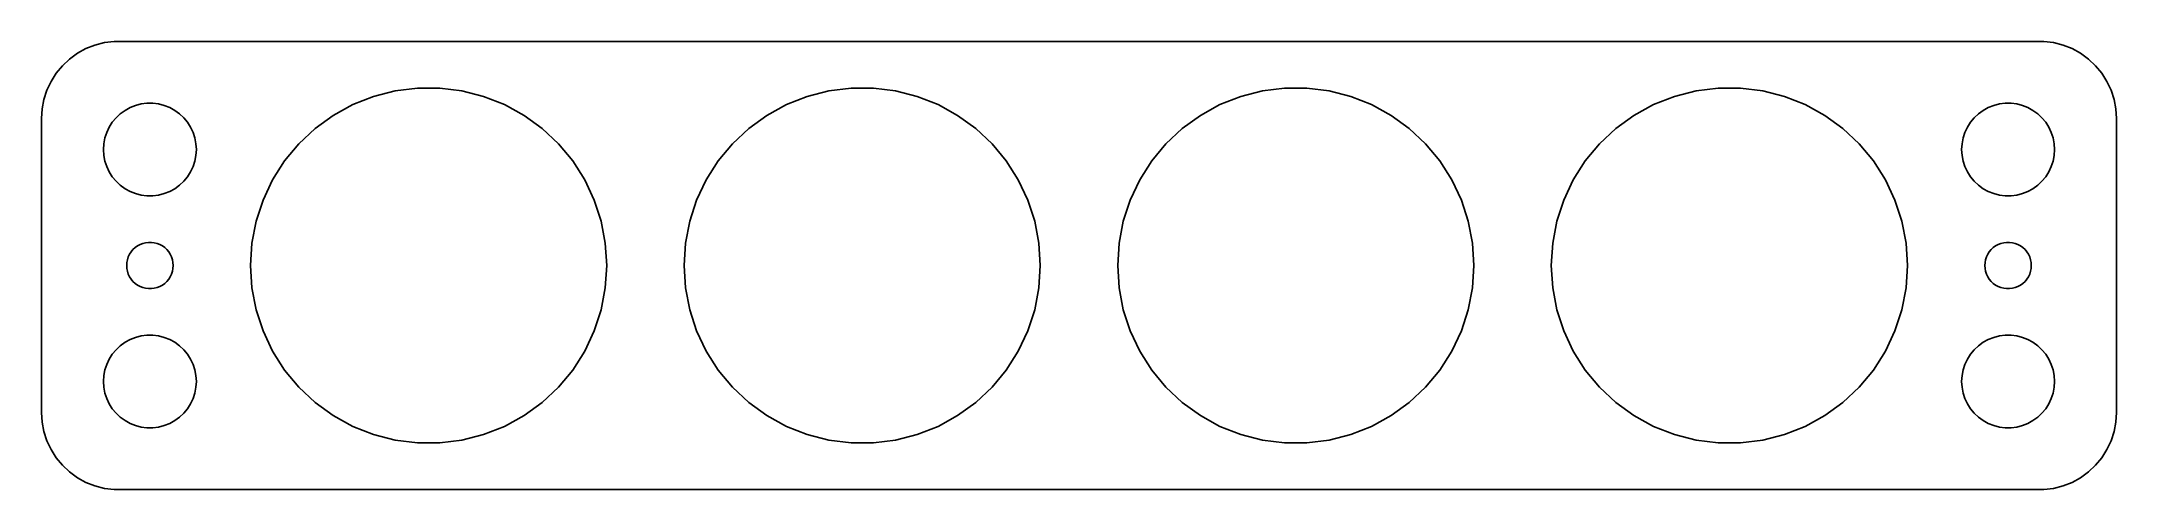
# Model space of a CAD drawing. Header units: metres. Extents: x -67 to 67, y 25 to 53.
import ezdxf

# ---------------------------------------------------------------- set-up
doc = ezdxf.new("R2010")
doc.units = ezdxf.units.M

msp = doc.modelspace()

# ---------------------------------------------------------------- linework, layer by layer
for p, q in [((-65.1871, 52.3526), (-65.6448, 51.9227)), ((-64.6791, 52.7216), (-65.1871, 52.3526)), ((-64.1289, 53.0241), (-64.6791, 52.7216)), ((-63.5451, 53.2553), (-64.1289, 53.0241)), ((-62.9369, 53.4114), (-63.5451, 53.2553)), ((-62.3139, 53.4901), (-62.9369, 53.4114)), ((62.3139, 53.4901), (-62.3139, 53.4901)), ((62.9369, 53.4114), (62.3139, 53.4901)), ((63.5451, 53.2553), (62.9369, 53.4114)), ((64.1289, 53.0241), (63.5451, 53.2553)), ((64.6791, 52.7216), (64.1289, 53.0241)), ((65.1871, 52.3526), (64.6791, 52.7216)), ((65.6448, 51.9227), (65.1871, 52.3526)), ((-66.0451, 51.4389), (-66.3815, 50.9088)), ((-65.6448, 51.9227), (-66.0451, 51.4389)), ((66.0451, 51.4389), (65.6448, 51.9227)), ((66.3815, 50.9088), (66.0451, 51.4389)), ((-66.8429, 49.7434), (-66.9606, 49.1267)), ((-66.6489, 50.3406), (-66.8429, 49.7434)), ((-66.3815, 50.9088), (-66.6489, 50.3406)), ((-46.8965, 49.4055), (-45.5537, 49.9371)), ((-45.5537, 49.9371), (-44.1549, 50.2963)), ((-44.1549, 50.2963), (-42.7221, 50.4773)), ((-42.7221, 50.4773), (-41.2779, 50.4773)), ((-41.2779, 50.4773), (-39.8451, 50.2963)), ((-39.8451, 50.2963), (-38.4463, 49.9371)), ((-38.4463, 49.9371), (-37.1035, 49.4055)), ((-18.8965, 49.4055), (-17.5537, 49.9371)), ((-17.5537, 49.9371), (-16.1549, 50.2963)), ((-16.1549, 50.2963), (-14.7221, 50.4773)), ((-14.7221, 50.4773), (-13.2779, 50.4773)), ((-13.2779, 50.4773), (-11.8451, 50.2963)), ((-11.8451, 50.2963), (-10.4463, 49.9371)), ((-10.4463, 49.9371), (-9.10353, 49.4055)), ((9.10353, 49.4055), (10.4463, 49.9371)), ((10.4463, 49.9371), (11.8451, 50.2963)), ((11.8451, 50.2963), (13.2779, 50.4773)), ((13.2779, 50.4773), (14.7221, 50.4773)), ((14.7221, 50.4773), (16.1549, 50.2963)), ((16.1549, 50.2963), (17.5537, 49.9371)), ((17.5537, 49.9371), (18.8965, 49.4055)), ((37.1035, 49.4055), (38.4463, 49.9371)), ((38.4463, 49.9371), (39.8451, 50.2963)), ((39.8451, 50.2963), (41.2779, 50.4773)), ((41.2779, 50.4773), (42.7221, 50.4773)), ((42.7221, 50.4773), (44.1549, 50.2963)), ((44.1549, 50.2963), (45.5537, 49.9371)), ((45.5537, 49.9371), (46.8965, 49.4055)), ((66.6489, 50.3406), (66.3815, 50.9088)), ((66.8429, 49.7434), (66.6489, 50.3406)), ((66.9606, 49.1267), (66.8429, 49.7434)), ((-66.9606, 49.1267), (-67, 48.5)), ((-67, 48.5), (-67, 29.5)), ((-62.6289, 47.9453), (-62.427, 48.2634)), ((-62.427, 48.2634), (-62.1869, 48.5536)), ((-62.1869, 48.5536), (-61.9123, 48.8115)), ((-61.9123, 48.8115), (-61.6075, 49.033)), ((-61.6075, 49.033), (-61.2773, 49.2145)), ((-61.2773, 49.2145), (-60.927, 49.3532)), ((-60.927, 49.3532), (-60.5621, 49.4469)), ((-60.5621, 49.4469), (-60.1884, 49.4941)), ((-60.1884, 49.4941), (-59.8116, 49.4941)), ((-59.8116, 49.4941), (-59.4379, 49.4469)), ((-59.4379, 49.4469), (-59.0729, 49.3532)), ((-59.0729, 49.3532), (-58.7227, 49.2145)), ((-58.7227, 49.2145), (-58.3925, 49.033)), ((-58.3925, 49.033), (-58.0877, 48.8115)), ((-58.0877, 48.8115), (-57.8131, 48.5536)), ((-57.8131, 48.5536), (-57.5729, 48.2634)), ((-57.5729, 48.2634), (-57.3711, 47.9453)), ((-49.3304, 47.8609), (-48.162, 48.7098)), ((-48.162, 48.7098), (-46.8965, 49.4055)), ((-37.1035, 49.4055), (-35.838, 48.7098)), ((-35.838, 48.7098), (-34.6696, 47.8609)), ((-21.3304, 47.8609), (-20.162, 48.7098)), ((-20.162, 48.7098), (-18.8965, 49.4055)), ((-9.10353, 49.4055), (-7.83798, 48.7098)), ((-7.83798, 48.7098), (-6.66962, 47.8609)), ((6.66962, 47.8609), (7.83798, 48.7098)), ((7.83798, 48.7098), (9.10353, 49.4055)), ((18.8965, 49.4055), (20.162, 48.7098)), ((20.162, 48.7098), (21.3304, 47.8609)), ((34.6696, 47.8609), (35.838, 48.7098)), ((35.838, 48.7098), (37.1035, 49.4055)), ((46.8965, 49.4055), (48.162, 48.7098)), ((48.162, 48.7098), (49.3304, 47.8609)), ((57.3711, 47.9453), (57.5729, 48.2634)), ((57.5729, 48.2634), (57.8131, 48.5536)), ((57.8131, 48.5536), (58.0877, 48.8115)), ((58.0877, 48.8115), (58.3925, 49.033)), ((58.3925, 49.033), (58.7227, 49.2145)), ((58.7227, 49.2145), (59.0729, 49.3532)), ((59.0729, 49.3532), (59.4379, 49.4469)), ((59.4379, 49.4469), (59.8116, 49.4941)), ((59.8116, 49.4941), (60.1884, 49.4941)), ((60.1884, 49.4941), (60.5621, 49.4469)), ((60.5621, 49.4469), (60.927, 49.3532)), ((60.927, 49.3532), (61.2773, 49.2145)), ((61.2773, 49.2145), (61.6075, 49.033)), ((61.6075, 49.033), (61.9123, 48.8115)), ((61.9123, 48.8115), (62.1869, 48.5536)), ((62.1869, 48.5536), (62.427, 48.2634)), ((62.427, 48.2634), (62.6289, 47.9453)), ((67, 48.5), (66.9606, 49.1267)), ((67, 29.5), (67, 48.5)), ((-62.9763, 46.876), (-62.9057, 47.2461)), ((-62.9057, 47.2461), (-62.7893, 47.6044)), ((-62.7893, 47.6044), (-62.6289, 47.9453)), ((-57.3711, 47.9453), (-57.2107, 47.6044)), ((-57.2107, 47.6044), (-57.0942, 47.2461)), ((-57.0942, 47.2461), (-57.0237, 46.876)), ((-50.3831, 46.8723), (-49.3304, 47.8609)), ((-34.6696, 47.8609), (-33.6169, 46.8723)), ((-22.3831, 46.8723), (-21.3304, 47.8609)), ((-6.66962, 47.8609), (-5.61685, 46.8723)), ((5.61685, 46.8723), (6.66962, 47.8609)), ((21.3304, 47.8609), (22.3831, 46.8723)), ((33.6169, 46.8723), (34.6696, 47.8609)), ((49.3304, 47.8609), (50.3831, 46.8723)), ((57.0237, 46.876), (57.0942, 47.2461)), ((57.0942, 47.2461), (57.2107, 47.6044)), ((57.2107, 47.6044), (57.3711, 47.9453)), ((62.6289, 47.9453), (62.7893, 47.6044)), ((62.7893, 47.6044), (62.9057, 47.2461)), ((62.9057, 47.2461), (62.9763, 46.876)), ((-63, 46.5), (-62.9763, 46.876)), ((-62.9763, 46.124), (-63, 46.5)), ((-62.9057, 45.7539), (-62.9763, 46.124)), ((-62.7893, 45.3956), (-62.9057, 45.7539)), ((-57.0942, 45.7539), (-57.2107, 45.3956)), ((-57.0237, 46.124), (-57.0942, 45.7539)), ((-57.0237, 46.876), (-57, 46.5)), ((-57, 46.5), (-57.0237, 46.124)), ((-52.0775, 44.5402), (-51.3037, 45.7595)), ((-51.3037, 45.7595), (-50.3831, 46.8723)), ((-33.6169, 46.8723), (-32.6963, 45.7595)), ((-32.6963, 45.7595), (-31.9225, 44.5402)), ((-24.0775, 44.5402), (-23.3037, 45.7595)), ((-23.3037, 45.7595), (-22.3831, 46.8723)), ((-5.61685, 46.8723), (-4.6963, 45.7595)), ((-4.6963, 45.7595), (-3.92247, 44.5402)), ((3.92247, 44.5402), (4.6963, 45.7595)), ((4.6963, 45.7595), (5.61685, 46.8723)), ((22.3831, 46.8723), (23.3037, 45.7595)), ((23.3037, 45.7595), (24.0775, 44.5402)), ((31.9225, 44.5402), (32.6963, 45.7595)), ((32.6963, 45.7595), (33.6169, 46.8723)), ((50.3831, 46.8723), (51.3037, 45.7595)), ((51.3037, 45.7595), (52.0775, 44.5402)), ((57, 46.5), (57.0237, 46.876)), ((57.0237, 46.124), (57, 46.5)), ((57.0942, 45.7539), (57.0237, 46.124)), ((57.2107, 45.3956), (57.0942, 45.7539)), ((62.9057, 45.7539), (62.7893, 45.3956)), ((62.9763, 46.124), (62.9057, 45.7539)), ((62.9763, 46.876), (63, 46.5)), ((63, 46.5), (62.9763, 46.124)), ((-62.6289, 45.0547), (-62.7893, 45.3956)), ((-62.427, 44.7366), (-62.6289, 45.0547)), ((-62.1869, 44.4464), (-62.427, 44.7366)), ((-61.9123, 44.1884), (-62.1869, 44.4464)), ((-57.8131, 44.4464), (-58.0877, 44.1884)), ((-57.5729, 44.7366), (-57.8131, 44.4464)), ((-57.3711, 45.0547), (-57.5729, 44.7366)), ((-57.2107, 45.3956), (-57.3711, 45.0547)), ((-52.6924, 43.2334), (-52.0775, 44.5402)), ((-31.9225, 44.5402), (-31.3076, 43.2334)), ((-24.6924, 43.2334), (-24.0775, 44.5402)), ((-3.92247, 44.5402), (-3.30756, 43.2334)), ((3.30756, 43.2334), (3.92247, 44.5402)), ((24.0775, 44.5402), (24.6924, 43.2334)), ((31.3076, 43.2334), (31.9225, 44.5402)), ((52.0775, 44.5402), (52.6924, 43.2334)), ((57.3711, 45.0547), (57.2107, 45.3956)), ((57.5729, 44.7366), (57.3711, 45.0547)), ((57.8131, 44.4464), (57.5729, 44.7366)), ((58.0877, 44.1884), (57.8131, 44.4464)), ((62.1869, 44.4464), (61.9123, 44.1884)), ((62.427, 44.7366), (62.1869, 44.4464)), ((62.6289, 45.0547), (62.427, 44.7366)), ((62.7893, 45.3956), (62.6289, 45.0547)), ((-61.6075, 43.967), (-61.9123, 44.1884)), ((-61.2773, 43.7855), (-61.6075, 43.967)), ((-60.927, 43.6468), (-61.2773, 43.7855)), ((-60.5621, 43.5531), (-60.927, 43.6468)), ((-60.1884, 43.5059), (-60.5621, 43.5531)), ((-59.8116, 43.5059), (-60.1884, 43.5059)), ((-59.4379, 43.5531), (-59.8116, 43.5059)), ((-59.0729, 43.6468), (-59.4379, 43.5531)), ((-58.7227, 43.7855), (-59.0729, 43.6468)), ((-58.3925, 43.967), (-58.7227, 43.7855)), ((-58.0877, 44.1884), (-58.3925, 43.967)), ((-53.1387, 41.8599), (-52.6924, 43.2334)), ((-31.3076, 43.2334), (-30.8613, 41.8599)), ((-25.1387, 41.8599), (-24.6924, 43.2334)), ((-3.30756, 43.2334), (-2.86128, 41.8599)), ((2.86128, 41.8599), (3.30756, 43.2334)), ((24.6924, 43.2334), (25.1387, 41.8599)), ((30.8613, 41.8599), (31.3076, 43.2334)), ((52.6924, 43.2334), (53.1387, 41.8599)), ((58.3925, 43.967), (58.0877, 44.1884)), ((58.7227, 43.7855), (58.3925, 43.967)), ((59.0729, 43.6468), (58.7227, 43.7855)), ((59.4379, 43.5531), (59.0729, 43.6468)), ((59.8116, 43.5059), (59.4379, 43.5531)), ((60.1884, 43.5059), (59.8116, 43.5059)), ((60.5621, 43.5531), (60.1884, 43.5059)), ((60.927, 43.6468), (60.5621, 43.5531)), ((61.2773, 43.7855), (60.927, 43.6468)), ((61.6075, 43.967), (61.2773, 43.7855)), ((61.9123, 44.1884), (61.6075, 43.967)), ((-53.4093, 40.4413), (-53.1387, 41.8599)), ((-30.8613, 41.8599), (-30.5907, 40.4413)), ((-25.4093, 40.4413), (-25.1387, 41.8599)), ((-2.86128, 41.8599), (-2.59067, 40.4413)), ((2.59067, 40.4413), (2.86128, 41.8599)), ((25.1387, 41.8599), (25.4093, 40.4413)), ((30.5907, 40.4413), (30.8613, 41.8599)), ((53.1387, 41.8599), (53.4093, 40.4413)), ((-60.9561, 40.1558), (-60.8037, 40.2665)), ((-60.8037, 40.2665), (-60.6387, 40.3572)), ((-60.6387, 40.3572), (-60.4635, 40.4266)), ((-60.4635, 40.4266), (-60.2811, 40.4734)), ((-60.2811, 40.4734), (-60.0942, 40.497)), ((-60.0942, 40.497), (-59.9058, 40.497)), ((-59.9058, 40.497), (-59.7189, 40.4734)), ((-59.7189, 40.4734), (-59.5365, 40.4266)), ((-59.5365, 40.4266), (-59.3613, 40.3572)), ((-59.3613, 40.3572), (-59.1963, 40.2665)), ((-59.1963, 40.2665), (-59.0439, 40.1558)), ((-53.5, 39), (-53.4093, 40.4413)), ((-30.5907, 40.4413), (-30.5, 39)), ((-25.5, 39), (-25.4093, 40.4413)), ((-2.59067, 40.4413), (-2.5, 39)), ((2.5, 39), (2.59067, 40.4413)), ((25.4093, 40.4413), (25.5, 39)), ((30.5, 39), (30.5907, 40.4413)), ((53.4093, 40.4413), (53.5, 39)), ((59.0439, 40.1558), (59.1963, 40.2665)), ((59.1963, 40.2665), (59.3613, 40.3572)), ((59.3613, 40.3572), (59.5365, 40.4266)), ((59.5365, 40.4266), (59.7189, 40.4734)), ((59.7189, 40.4734), (59.9058, 40.497)), ((59.9058, 40.497), (60.0942, 40.497)), ((60.0942, 40.497), (60.2811, 40.4734)), ((60.2811, 40.4734), (60.4635, 40.4266)), ((60.4635, 40.4266), (60.6387, 40.3572)), ((60.6387, 40.3572), (60.8037, 40.2665)), ((60.8037, 40.2665), (60.9561, 40.1558)), ((-61.5, 39), (-61.4882, 39.188)), ((-61.4882, 38.812), (-61.5, 39)), ((-61.4882, 39.188), (-61.4529, 39.373)), ((-61.4529, 39.373), (-61.3947, 39.5522)), ((-61.3947, 39.5522), (-61.3145, 39.7226)), ((-61.3145, 39.7226), (-61.2135, 39.8817)), ((-61.2135, 39.8817), (-61.0934, 40.0268)), ((-61.0934, 40.0268), (-60.9561, 40.1558)), ((-59.0439, 40.1558), (-58.9065, 40.0268)), ((-58.9065, 40.0268), (-58.7865, 39.8817)), ((-58.7865, 39.8817), (-58.6855, 39.7226)), ((-58.6855, 39.7226), (-58.6053, 39.5522)), ((-58.6053, 39.5522), (-58.5471, 39.373)), ((-58.5471, 39.373), (-58.5118, 39.188)), ((-58.5118, 39.188), (-58.5, 39)), ((-58.5, 39), (-58.5118, 38.812)), ((-53.4093, 37.5587), (-53.5, 39)), ((-30.5, 39), (-30.5907, 37.5587)), ((-25.4093, 37.5587), (-25.5, 39)), ((-2.5, 39), (-2.59067, 37.5587)), ((2.59067, 37.5587), (2.5, 39)), ((25.5, 39), (25.4093, 37.5587)), ((30.5907, 37.5587), (30.5, 39)), ((53.5, 39), (53.4093, 37.5587)), ((58.5, 39), (58.5118, 39.188)), ((58.5118, 38.812), (58.5, 39)), ((58.5118, 39.188), (58.5471, 39.373)), ((58.5471, 39.373), (58.6053, 39.5522)), ((58.6053, 39.5522), (58.6855, 39.7226)), ((58.6855, 39.7226), (58.7865, 39.8817)), ((58.7865, 39.8817), (58.9065, 40.0268)), ((58.9065, 40.0268), (59.0439, 40.1558)), ((60.9561, 40.1558), (61.0934, 40.0268)), ((61.0934, 40.0268), (61.2135, 39.8817)), ((61.2135, 39.8817), (61.3145, 39.7226)), ((61.3145, 39.7226), (61.3947, 39.5522)), ((61.3947, 39.5522), (61.4529, 39.373)), ((61.4529, 39.373), (61.4882, 39.188)), ((61.4882, 39.188), (61.5, 39)), ((61.5, 39), (61.4882, 38.812)), ((-61.4529, 38.627), (-61.4882, 38.812)), ((-61.3947, 38.4478), (-61.4529, 38.627)), ((-61.3145, 38.2774), (-61.3947, 38.4478)), ((-61.2135, 38.1183), (-61.3145, 38.2774)), ((-61.0934, 37.9732), (-61.2135, 38.1183)), ((-60.9561, 37.8442), (-61.0934, 37.9732)), ((-60.8037, 37.7335), (-60.9561, 37.8442)), ((-60.6387, 37.6428), (-60.8037, 37.7335)), ((-60.4635, 37.5734), (-60.6387, 37.6428)), ((-60.2811, 37.5266), (-60.4635, 37.5734)), ((-60.0942, 37.503), (-60.2811, 37.5266)), ((-59.7189, 37.5266), (-59.9058, 37.503)), ((-59.5365, 37.5734), (-59.7189, 37.5266)), ((-59.3613, 37.6428), (-59.5365, 37.5734)), ((-59.1963, 37.7335), (-59.3613, 37.6428)), ((-59.0439, 37.8442), (-59.1963, 37.7335)), ((-58.9065, 37.9732), (-59.0439, 37.8442)), ((-58.7865, 38.1183), (-58.9065, 37.9732)), ((-58.6855, 38.2774), (-58.7865, 38.1183)), ((-58.6053, 38.4478), (-58.6855, 38.2774)), ((-58.5471, 38.627), (-58.6053, 38.4478)), ((-58.5118, 38.812), (-58.5471, 38.627)), ((-53.1387, 36.1401), (-53.4093, 37.5587)), ((-30.5907, 37.5587), (-30.8613, 36.1401)), ((-25.1387, 36.1401), (-25.4093, 37.5587)), ((-2.59067, 37.5587), (-2.86128, 36.1401)), ((2.86128, 36.1401), (2.59067, 37.5587)), ((25.4093, 37.5587), (25.1387, 36.1401)), ((30.8613, 36.1401), (30.5907, 37.5587)), ((53.4093, 37.5587), (53.1387, 36.1401)), ((58.5471, 38.627), (58.5118, 38.812)), ((58.6053, 38.4478), (58.5471, 38.627)), ((58.6855, 38.2774), (58.6053, 38.4478)), ((58.7865, 38.1183), (58.6855, 38.2774)), ((58.9065, 37.9732), (58.7865, 38.1183)), ((59.0439, 37.8442), (58.9065, 37.9732)), ((59.1963, 37.7335), (59.0439, 37.8442)), ((59.3613, 37.6428), (59.1963, 37.7335)), ((59.5365, 37.5734), (59.3613, 37.6428)), ((59.7189, 37.5266), (59.5365, 37.5734)), ((59.9058, 37.503), (59.7189, 37.5266)), ((60.2811, 37.5266), (60.0942, 37.503)), ((60.4635, 37.5734), (60.2811, 37.5266)), ((60.6387, 37.6428), (60.4635, 37.5734)), ((60.8037, 37.7335), (60.6387, 37.6428)), ((60.9561, 37.8442), (60.8037, 37.7335)), ((61.0934, 37.9732), (60.9561, 37.8442)), ((61.2135, 38.1183), (61.0934, 37.9732)), ((61.3145, 38.2774), (61.2135, 38.1183)), ((61.3947, 38.4478), (61.3145, 38.2774)), ((61.4529, 38.627), (61.3947, 38.4478)), ((61.4882, 38.812), (61.4529, 38.627)), ((-59.9058, 37.503), (-60.0942, 37.503)), ((60.0942, 37.503), (59.9058, 37.503)), ((-52.6924, 34.7666), (-53.1387, 36.1401)), ((-30.8613, 36.1401), (-31.3076, 34.7666)), ((-24.6924, 34.7666), (-25.1387, 36.1401)), ((-2.86128, 36.1401), (-3.30756, 34.7666)), ((3.30756, 34.7666), (2.86128, 36.1401)), ((25.1387, 36.1401), (24.6924, 34.7666)), ((31.3076, 34.7666), (30.8613, 36.1401)), ((53.1387, 36.1401), (52.6924, 34.7666)), ((-62.427, 33.2634), (-62.1869, 33.5536)), ((-62.1869, 33.5536), (-61.9123, 33.8116)), ((-61.9123, 33.8116), (-61.6075, 34.033)), ((-61.6075, 34.033), (-61.2773, 34.2145)), ((-61.2773, 34.2145), (-60.927, 34.3532)), ((-60.927, 34.3532), (-60.5621, 34.4469)), ((-60.5621, 34.4469), (-60.1884, 34.4941)), ((-60.1884, 34.4941), (-59.8116, 34.4941)), ((-59.8116, 34.4941), (-59.4379, 34.4469)), ((-59.4379, 34.4469), (-59.0729, 34.3532)), ((-59.0729, 34.3532), (-58.7227, 34.2145)), ((-58.7227, 34.2145), (-58.3925, 34.033)), ((-58.3925, 34.033), (-58.0877, 33.8116)), ((-58.0877, 33.8116), (-57.8131, 33.5536)), ((-57.8131, 33.5536), (-57.5729, 33.2634)), ((-52.0775, 33.4598), (-52.6924, 34.7666)), ((-31.3076, 34.7666), (-31.9225, 33.4598)), ((-24.0775, 33.4598), (-24.6924, 34.7666)), ((-3.30756, 34.7666), (-3.92247, 33.4598)), ((3.92247, 33.4598), (3.30756, 34.7666)), ((24.6924, 34.7666), (24.0775, 33.4598)), ((31.9225, 33.4598), (31.3076, 34.7666)), ((52.6924, 34.7666), (52.0775, 33.4598)), ((57.5729, 33.2634), (57.8131, 33.5536)), ((57.8131, 33.5536), (58.0877, 33.8116)), ((58.0877, 33.8116), (58.3925, 34.033)), ((58.3925, 34.033), (58.7227, 34.2145)), ((58.7227, 34.2145), (59.0729, 34.3532)), ((59.0729, 34.3532), (59.4379, 34.4469)), ((59.4379, 34.4469), (59.8116, 34.4941)), ((59.8116, 34.4941), (60.1884, 34.4941)), ((60.1884, 34.4941), (60.5621, 34.4469)), ((60.5621, 34.4469), (60.927, 34.3532)), ((60.927, 34.3532), (61.2773, 34.2145)), ((61.2773, 34.2145), (61.6075, 34.033)), ((61.6075, 34.033), (61.9123, 33.8116)), ((61.9123, 33.8116), (62.1869, 33.5536)), ((62.1869, 33.5536), (62.427, 33.2634)), ((-62.9763, 31.876), (-62.9057, 32.2461)), ((-62.9057, 32.2461), (-62.7893, 32.6044)), ((-62.7893, 32.6044), (-62.6289, 32.9453)), ((-62.6289, 32.9453), (-62.427, 33.2634)), ((-57.5729, 33.2634), (-57.3711, 32.9453)), ((-57.3711, 32.9453), (-57.2107, 32.6044)), ((-57.2107, 32.6044), (-57.0942, 32.2461)), ((-57.0942, 32.2461), (-57.0237, 31.876)), ((-51.3037, 32.2405), (-52.0775, 33.4598)), ((-50.3831, 31.1277), (-51.3037, 32.2405)), ((-32.6963, 32.2405), (-33.6169, 31.1277)), ((-31.9225, 33.4598), (-32.6963, 32.2405)), ((-23.3037, 32.2405), (-24.0775, 33.4598)), ((-22.3831, 31.1277), (-23.3037, 32.2405)), ((-4.6963, 32.2405), (-5.61685, 31.1277)), ((-3.92247, 33.4598), (-4.6963, 32.2405)), ((4.6963, 32.2405), (3.92247, 33.4598)), ((5.61685, 31.1277), (4.6963, 32.2405)), ((23.3037, 32.2405), (22.3831, 31.1277)), ((24.0775, 33.4598), (23.3037, 32.2405)), ((32.6963, 32.2405), (31.9225, 33.4598)), ((33.6169, 31.1277), (32.6963, 32.2405)), ((51.3037, 32.2405), (50.3831, 31.1277)), ((52.0775, 33.4598), (51.3037, 32.2405)), ((57.0237, 31.876), (57.0942, 32.2461)), ((57.0942, 32.2461), (57.2107, 32.6044)), ((57.2107, 32.6044), (57.3711, 32.9453)), ((57.3711, 32.9453), (57.5729, 33.2634)), ((62.427, 33.2634), (62.6289, 32.9453)), ((62.6289, 32.9453), (62.7893, 32.6044)), ((62.7893, 32.6044), (62.9057, 32.2461)), ((62.9057, 32.2461), (62.9763, 31.876)), ((-63, 31.5), (-62.9763, 31.876)), ((-62.9763, 31.124), (-63, 31.5)), ((-62.9057, 30.7539), (-62.9763, 31.124)), ((-57.0237, 31.124), (-57.0942, 30.7539)), ((-57.0237, 31.876), (-57, 31.5)), ((-57, 31.5), (-57.0237, 31.124)), ((-49.3304, 30.1391), (-50.3831, 31.1277)), ((-33.6169, 31.1277), (-34.6696, 30.1391)), ((-21.3304, 30.1391), (-22.3831, 31.1277)), ((-5.61685, 31.1277), (-6.66962, 30.1391)), ((6.66962, 30.1391), (5.61685, 31.1277)), ((22.3831, 31.1277), (21.3304, 30.1391)), ((34.6696, 30.1391), (33.6169, 31.1277)), ((50.3831, 31.1277), (49.3304, 30.1391)), ((57, 31.5), (57.0237, 31.876)), ((57.0237, 31.124), (57, 31.5)), ((57.0942, 30.7539), (57.0237, 31.124)), ((62.9763, 31.124), (62.9057, 30.7539)), ((62.9763, 31.876), (63, 31.5)), ((63, 31.5), (62.9763, 31.124)), ((-67, 29.5), (-66.9606, 28.8733)), ((-62.7893, 30.3956), (-62.9057, 30.7539)), ((-62.6289, 30.0547), (-62.7893, 30.3956)), ((-62.427, 29.7366), (-62.6289, 30.0547)), ((-62.1869, 29.4464), (-62.427, 29.7366)), ((-57.5729, 29.7366), (-57.8131, 29.4464)), ((-57.3711, 30.0547), (-57.5729, 29.7366)), ((-57.2107, 30.3956), (-57.3711, 30.0547)), ((-57.0942, 30.7539), (-57.2107, 30.3956)), ((-48.162, 29.2902), (-49.3304, 30.1391)), ((-34.6696, 30.1391), (-35.838, 29.2902)), ((-20.162, 29.2902), (-21.3304, 30.1391)), ((-6.66962, 30.1391), (-7.83798, 29.2902)), ((7.83798, 29.2902), (6.66962, 30.1391)), ((21.3304, 30.1391), (20.162, 29.2902)), ((35.838, 29.2902), (34.6696, 30.1391)), ((49.3304, 30.1391), (48.162, 29.2902)), ((57.2107, 30.3956), (57.0942, 30.7539)), ((57.3711, 30.0547), (57.2107, 30.3956)), ((57.5729, 29.7366), (57.3711, 30.0547)), ((57.8131, 29.4464), (57.5729, 29.7366)), ((62.427, 29.7366), (62.1869, 29.4464)), ((62.6289, 30.0547), (62.427, 29.7366)), ((62.7893, 30.3956), (62.6289, 30.0547)), ((62.9057, 30.7539), (62.7893, 30.3956)), ((66.9606, 28.8733), (67, 29.5)), ((-66.9606, 28.8733), (-66.8429, 28.2566)), ((-66.8429, 28.2566), (-66.6489, 27.6594)), ((-61.9123, 29.1885), (-62.1869, 29.4464)), ((-61.6075, 28.967), (-61.9123, 29.1885)), ((-61.2773, 28.7855), (-61.6075, 28.967)), ((-60.927, 28.6468), (-61.2773, 28.7855)), ((-60.5621, 28.5531), (-60.927, 28.6468)), ((-60.1884, 28.5059), (-60.5621, 28.5531)), ((-59.8116, 28.5059), (-60.1884, 28.5059)), ((-59.4379, 28.5531), (-59.8116, 28.5059)), ((-59.0729, 28.6468), (-59.4379, 28.5531)), ((-58.7227, 28.7855), (-59.0729, 28.6468)), ((-58.3925, 28.967), (-58.7227, 28.7855)), ((-58.0877, 29.1885), (-58.3925, 28.967)), ((-57.8131, 29.4464), (-58.0877, 29.1885)), ((-46.8965, 28.5945), (-48.162, 29.2902)), ((-45.5537, 28.0629), (-46.8965, 28.5945)), ((-37.1035, 28.5945), (-38.4463, 28.0629)), ((-35.838, 29.2902), (-37.1035, 28.5945)), ((-18.8965, 28.5945), (-20.162, 29.2902)), ((-17.5537, 28.0629), (-18.8965, 28.5945)), ((-9.10353, 28.5945), (-10.4463, 28.0629)), ((-7.83798, 29.2902), (-9.10353, 28.5945)), ((9.10353, 28.5945), (7.83798, 29.2902)), ((10.4463, 28.0629), (9.10353, 28.5945)), ((18.8965, 28.5945), (17.5537, 28.0629)), ((20.162, 29.2902), (18.8965, 28.5945)), ((37.1035, 28.5945), (35.838, 29.2902)), ((38.4463, 28.0629), (37.1035, 28.5945)), ((46.8965, 28.5945), (45.5537, 28.0629)), ((48.162, 29.2902), (46.8965, 28.5945)), ((58.0877, 29.1885), (57.8131, 29.4464)), ((58.3925, 28.967), (58.0877, 29.1885)), ((58.7227, 28.7855), (58.3925, 28.967)), ((59.0729, 28.6468), (58.7227, 28.7855)), ((59.4379, 28.5531), (59.0729, 28.6468)), ((59.8116, 28.5059), (59.4379, 28.5531)), ((60.1884, 28.5059), (59.8116, 28.5059)), ((60.5621, 28.5531), (60.1884, 28.5059)), ((60.927, 28.6468), (60.5621, 28.5531)), ((61.2773, 28.7855), (60.927, 28.6468)), ((61.6075, 28.967), (61.2773, 28.7855)), ((61.9123, 29.1885), (61.6075, 28.967)), ((62.1869, 29.4464), (61.9123, 29.1885)), ((66.6489, 27.6594), (66.8429, 28.2566)), ((66.8429, 28.2566), (66.9606, 28.8733)), ((-66.6489, 27.6594), (-66.3815, 27.0912)), ((-66.3815, 27.0912), (-66.0451, 26.5611)), ((-44.1549, 27.7037), (-45.5537, 28.0629)), ((-42.7221, 27.5227), (-44.1549, 27.7037)), ((-41.2779, 27.5227), (-42.7221, 27.5227)), ((-39.8451, 27.7037), (-41.2779, 27.5227)), ((-38.4463, 28.0629), (-39.8451, 27.7037)), ((-16.1549, 27.7037), (-17.5537, 28.0629)), ((-14.7221, 27.5227), (-16.1549, 27.7037)), ((-13.2779, 27.5227), (-14.7221, 27.5227)), ((-11.8451, 27.7037), (-13.2779, 27.5227)), ((-10.4463, 28.0629), (-11.8451, 27.7037)), ((11.8451, 27.7037), (10.4463, 28.0629)), ((13.2779, 27.5227), (11.8451, 27.7037)), ((14.7221, 27.5227), (13.2779, 27.5227)), ((16.1549, 27.7037), (14.7221, 27.5227)), ((17.5537, 28.0629), (16.1549, 27.7037)), ((39.8451, 27.7037), (38.4463, 28.0629)), ((41.2779, 27.5227), (39.8451, 27.7037)), ((42.7221, 27.5227), (41.2779, 27.5227)), ((44.1549, 27.7037), (42.7221, 27.5227)), ((45.5537, 28.0629), (44.1549, 27.7037)), ((66.0451, 26.5611), (66.3815, 27.0912)), ((66.3815, 27.0912), (66.6489, 27.6594)), ((-66.0451, 26.5611), (-65.6448, 26.0773)), ((-65.6448, 26.0773), (-65.1871, 25.6474)), ((-65.1871, 25.6474), (-64.6791, 25.2784)), ((64.6791, 25.2784), (65.1871, 25.6474)), ((65.1871, 25.6474), (65.6448, 26.0773)), ((65.6448, 26.0773), (66.0451, 26.5611)), ((-64.6791, 25.2784), (-64.1289, 24.9759)), ((-64.1289, 24.9759), (-63.5451, 24.7447)), ((-63.5451, 24.7447), (-62.9369, 24.5886)), ((-62.9369, 24.5886), (-62.3139, 24.5099)), ((-62.3139, 24.5099), (62.3139, 24.5099)), ((62.3139, 24.5099), (62.9369, 24.5886)), ((62.9369, 24.5886), (63.5451, 24.7447)), ((63.5451, 24.7447), (64.1289, 24.9759)), ((64.1289, 24.9759), (64.6791, 25.2784))]:
    msp.add_line(p, q)

doc.saveas('drawing.dxf')
